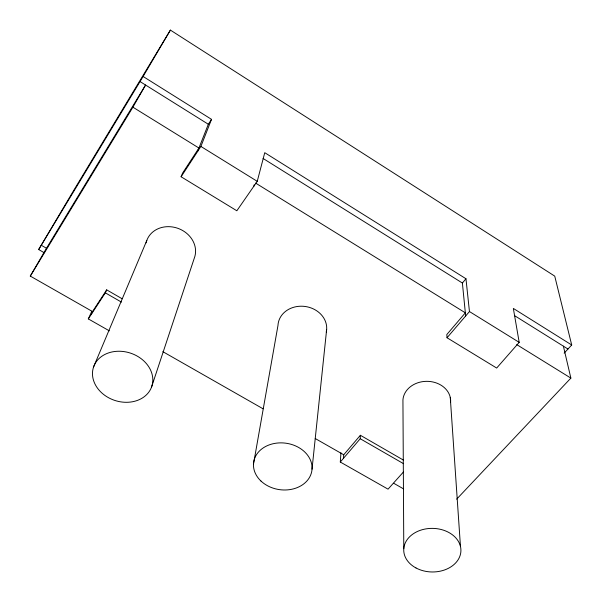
<?xml version="1.0" encoding="UTF-8"?>
<svg xmlns="http://www.w3.org/2000/svg" width="602" height="602" viewBox="0 0 602 602"><rect width="100%" height="100%" fill="white"/><g stroke="black" fill="none" stroke-linecap="round" stroke-linejoin="round"><path stroke-width="0.9" d="M403.513 471.908L388.042 489.155L340.296 462.035L360.214 438.73L360.38 435.276L403.468 460.116M343.501 458.288L343.734 454.781L360.38 435.276M340.296 462.035L340.95 452.772M312.024 469.184L326.66 329.369M253.472 464.255L277.973 325.479A24.441 20.927 8 0 1 305.139 306.471A24.441 20.927 8 0 1 326.261 332.078M91.12 314.62L92.52 311.565L30.296 276.092L46.474 248.25L145.571 85.025L132.907 107.186L198.946 148.039L182.579 173.12L181.097 176.762L236.849 210.775L257.242 181.33L264.752 152.69L465.971 278.756L469.447 311.543L447.03 337.752L496.673 368.048L519.195 342.357L513.348 308.435L571.704 344.991L564.149 353.148M253.803 186.296L254.202 184.814M151.456 387.312A30.687 24.923 18.1 0 0 116.02 351.365A30.687 24.923 18.1 0 0 100.466 391.654A30.687 24.923 18.1 0 0 151.456 387.312L194.318 258.092A25.344 22.003 20.5 0 0 176.898 227.992A25.344 22.003 20.5 0 0 146.113 242.892M181.097 176.762L200.895 146.436L211.52 119.346L143.11 76.484L170.396 30.1L554.743 276.13L571.704 344.991M197.554 151.553L208.33 124.253L211.52 119.346M93.626 366.829L146.79 240.514M109.338 330.852L88.321 318.909L105.335 292.843L106.682 289.855L122.123 298.758M88.321 318.909L91.82 311.279M44.307 252.787L38.671 249.537L74.257 189.495L170.396 30.1M38.671 249.537L143.11 76.484M30.296 276.092L132.907 107.186M92.52 311.565L106.682 289.855M465.662 315.96L462.389 283.03L465.971 278.756M456.655 499.171L570.869 378.101L563.389 346.158M162.833 351.651L263.059 408.788M315.215 438.519L343.734 454.781M393.798 483.316L403.588 488.899M360.214 438.73L403.573 463.698M105.335 292.843L121.423 302.099M41.267 245.24L46.474 248.25M469.447 311.543L519.195 342.357M200.895 146.436L257.242 181.33M255.587 183.076L465.354 312.829L446.804 334.554L447.03 337.752M516.727 344.607L570.869 378.101M140.04 81.571L208.33 124.253M263.074 158.461L462.389 283.03M514.432 315.561L567.972 349.025M450.266 397.38L460.47 546.481M403.784 548.685L402.934 399.909A23.884 19.693 -0.4 0 1 428.436 381.375A23.884 19.693 -0.4 0 1 450.589 402.527M416.012 567.972A28.595 21.8 0.9 0 0 460.823 552.177A28.595 21.8 0.9 0 0 420.151 530.37A28.595 21.8 0.9 0 0 416.012 567.972M260.959 481.036A29.408 23.433 8 0 0 310.624 475.144A29.408 23.433 8 0 0 276.717 443.11A29.408 23.433 8 0 0 260.959 481.036"/></g></svg>
